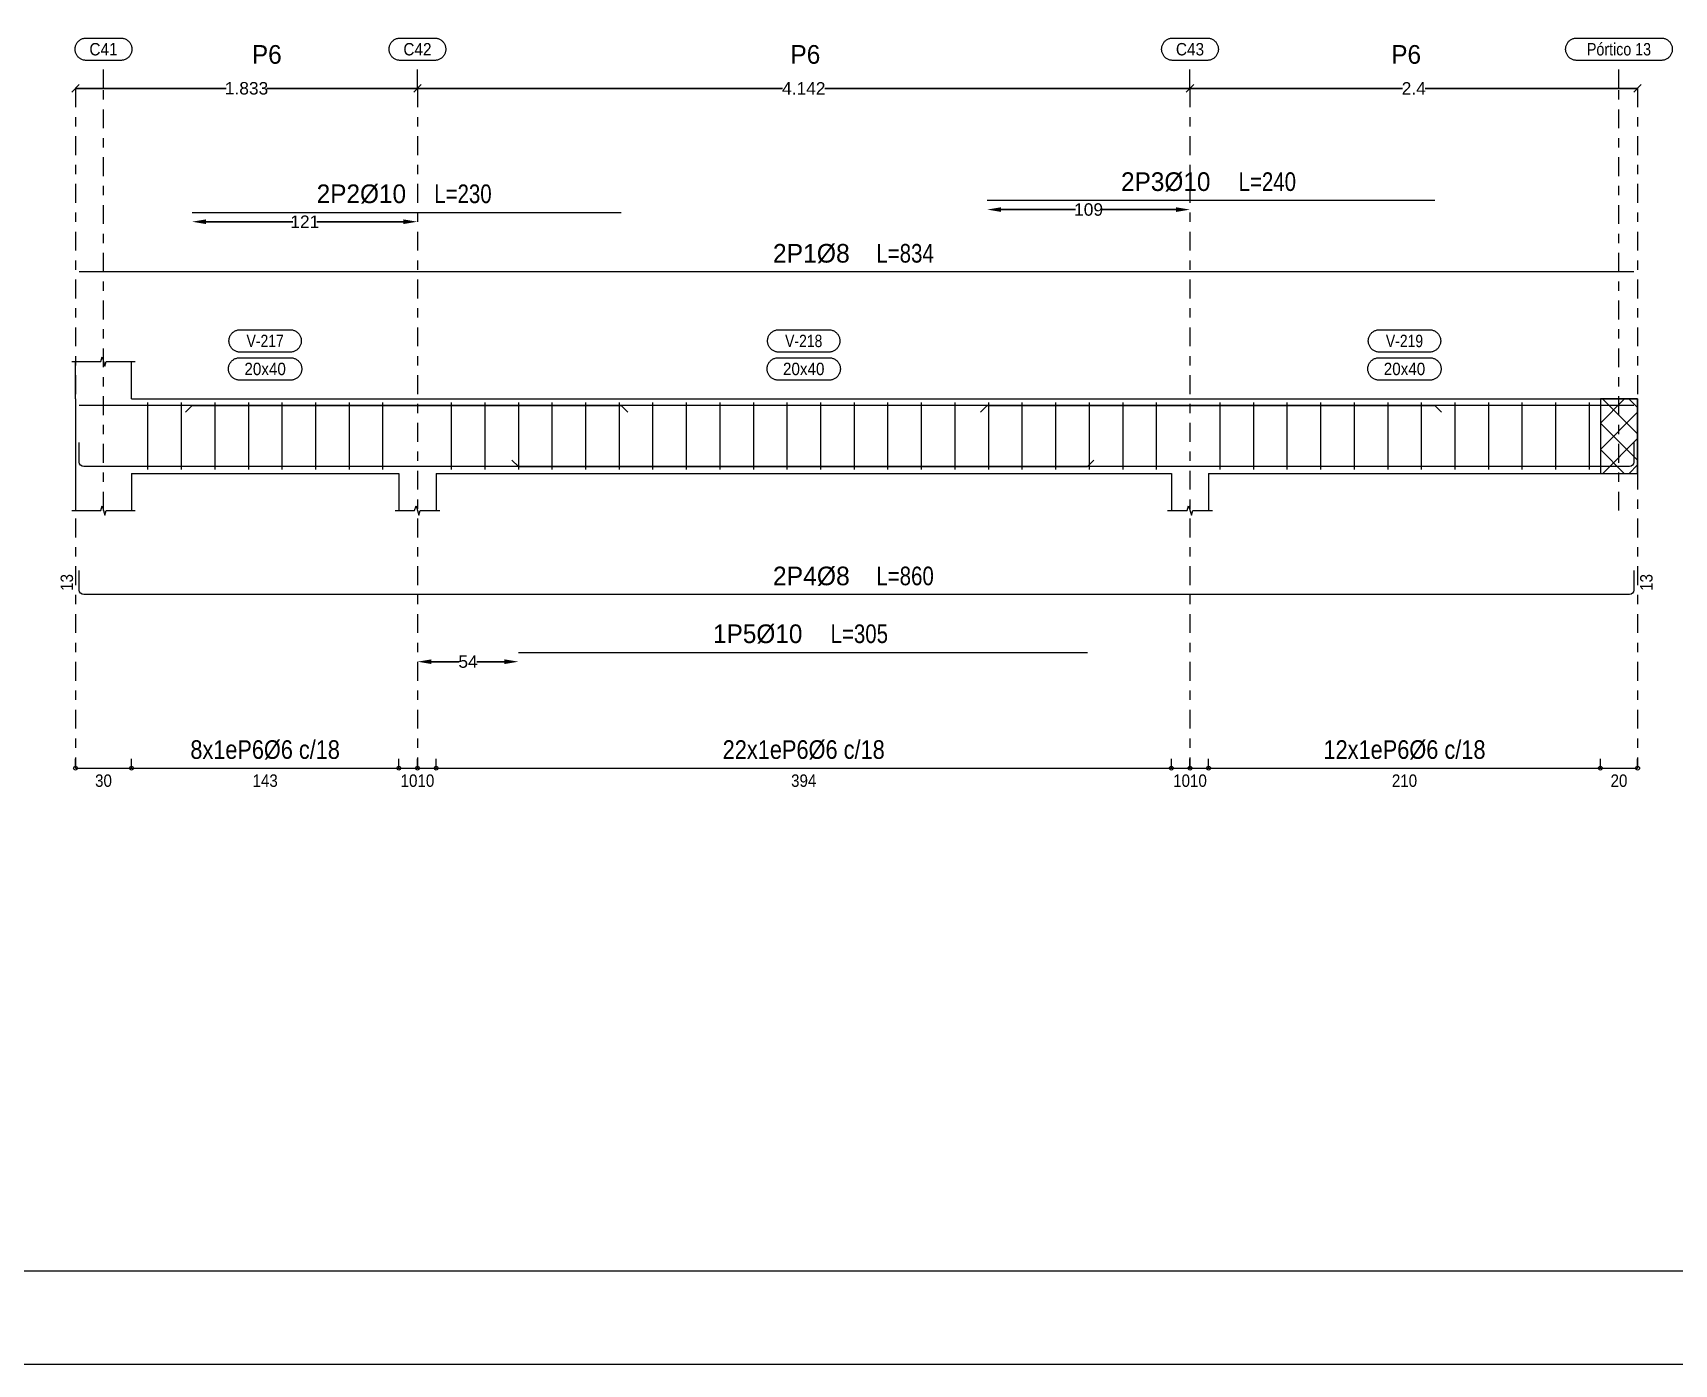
# Model space of a CAD drawing. Header units: millimetres. Extents: x 0 to 190, y -70 to 53.
# Drawn here: x 142.8 to 160.4, y -69.94 to -55.67 of the extents above; entities that cross this region are included whole.
import ezdxf
from ezdxf.enums import TextEntityAlignment as Align

# ---------------------------------------------------------------- set-up
doc = ezdxf.new("R2010")
doc.units = ezdxf.units.MM
doc.linetypes.add('CYPE_RAYAPUNTO', pattern=[0.4125, 0.2025, -0.105, 0, -0.105])
for name, color, linetype, lineweight in [('ALZ_ARM_LONG_ARM_TEXTOS', 3, 'Continuous', 9), ('ALZ_ARM_LONG_TXT_LONG', 3, 'Continuous', 9), ('ALZ_ARM_TRANS_TXT_EST', 3, 'Continuous', 9), ('ALZ_CONT_NUDOS', 122, 'Continuous', 9), ('ALZ_CONT_VIG_HORMIGON', 2, 'Continuous', 9), ('ALZ_COT_COT_ANCLAJES', 3, 'Continuous', 0), ('ALZ_COT_COT_ARM', 3, 'Continuous', 0), ('ALZ_COT_COT_EST', 3, 'Continuous', 0), ('ALZ_COT_COT_LIN_APOYOS', 2, 'CYPE_RAYAPUNTO', 0), ('ALZ_COT_LONGITUD_PROYECTADA', 122, 'Continuous', 0), ('ALZ_COT_TEXTOS_ESTRIBOS', 122, 'Continuous', 0), ('ALZ_REF_COT_LIN_AUX_COTA', 2, 'CYPE_RAYAPUNTO', 9), ('ALZ_REF_REF_NOMBRE', 3, 'Continuous', 9), ('ALZ_REF_REF_REFERENCIA', 3, 'Continuous', 9), ('ALZ_REF_TEXTO_REF_NOMBRE', 3, 'Continuous', 9), ('ALZ_REF_TEXTO_REF_REFERENCIA', 3, 'Continuous', 9), ('ARM_LONGITUDINAL_Ø10', 103, 'Continuous', 9), ('ARM_LONGITUDINAL_Ø8', 32, 'Continuous', 9), ('ARM_TRANSVERSAL_Ø6', 151, 'Continuous', 9), ('RECUAD_LIMITES', 2, 'Continuous', 0), ('RECUAD_MARCO', 1, 'Continuous', 20), ('SEC_REF_TXT_POSICIONES_ARM_ESTRIBOS', 1, 'Continuous', 9)]:
    doc.layers.add(name, color=color, linetype=linetype, lineweight=lineweight)
doc.styles.add('CYPETXT_0.2_romans', font='arial.ttf', dxfattribs={"height": 0.133333})
doc.styles.add('CYPETXT_romans', font='arial.ttf', dxfattribs={"height": 0.2})
doc.dimstyles.new('cype_arrow', dxfattribs={"dimtxt": 0.18, "dimasz": 0.15, "dimexe": 0.05, "dimexo": 0.05, "dimgap": 0, "dimtad": 0, "dimdec": 4, "dimzin": 0, "dimdsep": 46, "dimtxsty": 'CYPETXT_0.2_romans', "dimcen": 0.09, "dimadec": 0, "dimazin": 0, "dimtfac": 1, "dimtdec": 4, "dimtofl": 0, "dimtmove": 2, "dimatfit": 3, "dimfxl": 1, "dimtolj": 1, "dimtzin": 0, "dimarcsym": 0})
doc.dimstyles.new('cype_oblique', dxfattribs={"dimtxt": 0.18, "dimasz": 0.18, "dimexe": 0.05, "dimexo": 0.05, "dimgap": 0, "dimtad": 0, "dimdec": 4, "dimzin": 0, "dimdsep": 46, "dimtxsty": 'CYPETXT_0.2_romans', "dimblk": 'OBLIQUE', "dimtsz": 0.04, "dimcen": 0.09, "dimadec": 0, "dimazin": 0, "dimtfac": 1, "dimtdec": 4, "dimtofl": 0, "dimtmove": 2, "dimatfit": 3, "dimfxl": 1, "dimtolj": 1, "dimtzin": 0, "dimarcsym": 0})

# ---------------------------------------------------------------- blocks, each defined once
blk = doc.blocks.new('*D303')
at = {"layer": 'ALZ_COT_LONGITUD_PROYECTADA', "color": 0, "lineweight": -2, "transparency": 16777216}
for p, q in [((143.214, -56.302), (143.294, -56.222)), ((143.254, -56.262), (144.869, -56.262)), ((146.921, -56.262), (145.306, -56.262)), ((146.881, -56.302), (146.961, -56.222))]:
    blk.add_line(p, q, dxfattribs=at)
at = {"layer": 'Defpoints', "color": 0, "transparency": 16777216}
for p in [(143.254, -56.262), (143.254, -56.262), (146.921, -56.262)]:
    blk.add_point(p, dxfattribs=at)
at = {"layer": 'ALZ_COT_LONGITUD_PROYECTADA', "color": 0, "transparency": 16777216, "insert": (145.088, -56.262), "char_height": 0.1333, "attachment_point": 5, "style": 'CYPETXT_0.2_romans'}
blk.add_mtext('\\A1;1.833', dxfattribs=at)
blk = doc.blocks.new('_OBLIQUE')
at = {"color": 0, "linetype": 'ByBlock', "lineweight": -2}
blk.add_line((-0.5, -0.5), (0.5, 0.5), dxfattribs=at)
blk = doc.blocks.new('*D304')
at = {"layer": 'ALZ_COT_LONGITUD_PROYECTADA', "color": 0, "lineweight": -2, "transparency": 16777216}
for p, q in [((146.881, -56.302), (146.961, -56.222)), ((146.921, -56.262), (150.836, -56.262)), ((155.204, -56.262), (151.29, -56.262)), ((155.164, -56.302), (155.244, -56.222))]:
    blk.add_line(p, q, dxfattribs=at)
at = {"layer": 'Defpoints', "color": 0, "transparency": 16777216}
for p in [(146.921, -56.262), (146.921, -56.262), (155.204, -56.262)]:
    blk.add_point(p, dxfattribs=at)
at = {"layer": 'ALZ_COT_LONGITUD_PROYECTADA', "color": 0, "transparency": 16777216, "insert": (151.063, -56.262), "char_height": 0.1333, "attachment_point": 5, "style": 'CYPETXT_0.2_romans'}
blk.add_mtext('\\A1;4.142', dxfattribs=at)
blk = doc.blocks.new('*D305')
at = {"layer": 'ALZ_COT_LONGITUD_PROYECTADA', "color": 0, "lineweight": -2, "transparency": 16777216}
for p, q in [((155.164, -56.302), (155.244, -56.222)), ((155.204, -56.262), (157.482, -56.262)), ((160.004, -56.262), (157.727, -56.262)), ((159.964, -56.302), (160.044, -56.222))]:
    blk.add_line(p, q, dxfattribs=at)
at = {"layer": 'Defpoints', "color": 0, "transparency": 16777216}
for p in [(155.204, -56.262), (155.204, -56.262), (160.004, -56.262)]:
    blk.add_point(p, dxfattribs=at)
at = {"layer": 'ALZ_COT_LONGITUD_PROYECTADA', "color": 0, "transparency": 16777216, "insert": (157.604, -56.262), "char_height": 0.1333, "attachment_point": 5, "style": 'CYPETXT_0.2_romans'}
blk.add_mtext('\\A1;2.4', dxfattribs=at)
blk = doc.blocks.new('*D306')
at = {"layer": 'ALZ_COT_COT_ARM', "color": 0, "lineweight": -2, "transparency": 16777216}
for p, q in [((144.654, -57.692), (145.584, -57.692)), ((146.771, -57.692), (145.841, -57.692))]:
    blk.add_line(p, q, dxfattribs=at)
at = {"layer": 'ALZ_COT_COT_ARM', "color": 0, "transparency": 16777216}
for points in [[(144.654, -57.667), (144.654, -57.717), (144.504, -57.692)], [(146.771, -57.667), (146.771, -57.717), (146.921, -57.692)]]:
    blk.add_solid(points, dxfattribs=at)
at = {"layer": 'Defpoints', "color": 0, "transparency": 16777216}
for p in [(144.504, -57.692), (146.921, -57.692), (146.921, -57.692)]:
    blk.add_point(p, dxfattribs=at)
at = {"layer": 'ALZ_COT_COT_ARM', "color": 0, "transparency": 16777216, "insert": (145.713, -57.692), "char_height": 0.1333, "attachment_point": 5, "style": 'CYPETXT_0.2_romans'}
blk.add_mtext('\\A1;121', dxfattribs=at)
blk = doc.blocks.new('*D307')
at = {"layer": 'ALZ_COT_COT_ARM', "color": 0, "lineweight": -2, "transparency": 16777216}
for p, q in [((153.179, -57.562), (153.976, -57.562)), ((155.054, -57.562), (154.258, -57.562))]:
    blk.add_line(p, q, dxfattribs=at)
at = {"layer": 'ALZ_COT_COT_ARM', "color": 0, "transparency": 16777216}
for points in [[(153.179, -57.537), (153.179, -57.587), (153.029, -57.562)], [(155.054, -57.537), (155.054, -57.587), (155.204, -57.562)]]:
    blk.add_solid(points, dxfattribs=at)
at = {"layer": 'Defpoints', "color": 0, "transparency": 16777216}
for p in [(153.029, -57.562), (155.204, -57.562), (155.204, -57.562)]:
    blk.add_point(p, dxfattribs=at)
at = {"layer": 'ALZ_COT_COT_ARM', "color": 0, "transparency": 16777216, "insert": (154.117, -57.562), "char_height": 0.1333, "attachment_point": 5, "style": 'CYPETXT_0.2_romans'}
blk.add_mtext('\\A1;109', dxfattribs=at)
blk = doc.blocks.new('*D308')
at = {"layer": 'ALZ_COT_COT_ARM', "color": 0, "lineweight": -2, "transparency": 16777216}
for p, q in [((147.071, -62.41), (147.367, -62.41)), ((147.854, -62.41), (147.558, -62.41))]:
    blk.add_line(p, q, dxfattribs=at)
at = {"layer": 'ALZ_COT_COT_ARM', "color": 0, "transparency": 16777216}
for points in [[(147.071, -62.385), (147.071, -62.435), (146.921, -62.41)], [(147.854, -62.385), (147.854, -62.435), (148.004, -62.41)]]:
    blk.add_solid(points, dxfattribs=at)
at = {"layer": 'Defpoints', "color": 0, "transparency": 16777216}
for p in [(146.921, -62.41), (148.004, -62.41), (148.004, -62.41)]:
    blk.add_point(p, dxfattribs=at)
at = {"layer": 'ALZ_COT_COT_ARM', "color": 0, "transparency": 16777216, "insert": (147.463, -62.41), "char_height": 0.1333, "attachment_point": 5, "style": 'CYPETXT_0.2_romans'}
blk.add_mtext('\\A1;54', dxfattribs=at)

msp = doc.modelspace()

# ---------------------------------------------------------------- linework, layer by layer
at = {"layer": 'ALZ_CONT_NUDOS'}
for p, q in [((143.2543, -59.59045), (143.2543, -59.19045)), ((143.8543, -59.59045), (143.8543, -59.19045)), ((160.00444, -59.59045), (160.00444, -60.39045)), ((143.2543, -60.39045), (143.2543, -60.79045)), ((143.8543, -60.39045), (143.8543, -60.79045)), ((146.72077, -60.39045), (146.72077, -60.79045)), ((147.12077, -60.39045), (147.12077, -60.79045)), ((155.00444, -60.39045), (155.00444, -60.79045)), ((155.40444, -60.39045), (155.40444, -60.79045))]:
    msp.add_line(p, q, dxfattribs=at)
at = {"layer": 'ALZ_CONT_NUDOS', "lineweight": 0}
for p, q in [((159.60444, -59.85075), (159.86475, -59.59045)), ((160.00444, -59.96791), (159.62698, -59.59045)), ((160.00444, -59.68507), (159.90982, -59.59045)), ((159.60444, -60.13359), (160.00444, -59.73359)), ((160.00444, -60.25075), (159.60444, -59.85075)), ((159.8613, -60.39045), (159.60444, -60.13359)), ((159.63043, -60.39045), (160.00444, -60.01644)), ((159.91327, -60.39045), (160.00444, -60.29928))]:
    msp.add_line(p, q, dxfattribs=at)
at = {"layer": 'ALZ_CONT_NUDOS'}
for points in [[(143.2143, -59.19045), (143.5243, -59.19045), (143.5393, -59.14045), (143.5693, -59.24045), (143.5843, -59.19045), (143.8943, -59.19045)], [(143.2543, -59.59045), (143.2543, -60.39045)], [(146.72077, -59.59045), (147.12077, -59.59045)], [(155.00444, -59.59045), (155.40444, -59.59045)], [(159.60444, -59.59045), (160.00444, -59.59045)], [(159.60444, -60.39045), (160.00444, -60.39045)], [(143.2143, -60.79045), (143.5243, -60.79045), (143.5393, -60.74045), (143.5693, -60.84045), (143.5843, -60.79045), (143.8943, -60.79045)], [(146.68077, -60.79045), (146.89077, -60.79045), (146.90577, -60.74045), (146.93577, -60.84045), (146.95077, -60.79045), (147.16077, -60.79045)], [(154.96444, -60.79045), (155.17444, -60.79045), (155.18944, -60.74045), (155.21944, -60.84045), (155.23444, -60.79045), (155.44444, -60.79045)]]:
    msp.add_lwpolyline(points, dxfattribs=at)
at = {"layer": 'ALZ_CONT_NUDOS', "lineweight": 0}
msp.add_lwpolyline([(159.60444, -59.59045), (159.60444, -60.39045), (160.00444, -60.39045), (160.00444, -59.59045), (159.60444, -59.59045)], close=True, dxfattribs=at)
at = {"layer": 'ALZ_CONT_VIG_HORMIGON'}
for p, q in [((143.8543, -59.59045), (146.72077, -59.59045)), ((147.12077, -59.59045), (155.00444, -59.59045)), ((155.40444, -59.59045), (159.60444, -59.59045)), ((143.8543, -60.39045), (146.72077, -60.39045)), ((147.12077, -60.39045), (155.00444, -60.39045)), ((155.40444, -60.39045), (159.60444, -60.39045))]:
    msp.add_line(p, q, dxfattribs=at)
at = {"layer": 'ALZ_COT_COT_EST'}
for p, q in [((143.2543, -63.55233), (143.2543, -63.45233)), ((143.8543, -63.55233), (143.8543, -63.45233)), ((146.72077, -63.55233), (146.72077, -63.45233)), ((146.92077, -63.55233), (146.92077, -63.45233)), ((147.12077, -63.55233), (147.12077, -63.45233)), ((155.00444, -63.55233), (155.00444, -63.45233)), ((155.20444, -63.55233), (155.20444, -63.45233)), ((155.40444, -63.55233), (155.40444, -63.45233)), ((159.60444, -63.55233), (159.60444, -63.45233))]:
    msp.add_line(p, q, dxfattribs=at)
for points in [[(143.2543, -63.55233), (143.8543, -63.55233), (143.8543, -63.45233)], [(143.8543, -63.55233), (146.72077, -63.55233), (146.72077, -63.45233)], [(146.72077, -63.55233), (146.92077, -63.55233), (146.92077, -63.45233)], [(146.92077, -63.55233), (147.12077, -63.55233), (147.12077, -63.45233)], [(147.12077, -63.55233), (155.00444, -63.55233), (155.00444, -63.45233)], [(155.00444, -63.55233), (155.20444, -63.55233), (155.20444, -63.45233)], [(155.20444, -63.55233), (155.40444, -63.55233), (155.40444, -63.45233)], [(155.40444, -63.55233), (159.60444, -63.55233), (159.60444, -63.45233)], [(159.60444, -63.55233), (160.00444, -63.55233), (160.00444, -63.45233)]]:
    msp.add_lwpolyline(points, dxfattribs=at)
for centre in [(143.2543, -63.55233), (143.8543, -63.55233), (143.8543, -63.55233), (146.72077, -63.55233), (146.72077, -63.55233), (146.92077, -63.55233), (146.92077, -63.55233), (147.12077, -63.55233), (147.12077, -63.55233), (155.00444, -63.55233), (155.00444, -63.55233), (155.20444, -63.55233), (155.20444, -63.55233), (155.40444, -63.55233), (155.40444, -63.55233), (159.60444, -63.55233), (159.60444, -63.55233), (160.00444, -63.55233)]:
    msp.add_circle(centre, 0.02, dxfattribs=at)
at = {"layer": 'ALZ_COT_COT_LIN_APOYOS'}
for p, q in [((143.2543, -56.26224), (143.2543, -63.55233)), ((146.92077, -56.26224), (146.92077, -63.55233)), ((155.20444, -56.26224), (155.20444, -63.55233)), ((160.00444, -56.26224), (160.00444, -63.55233))]:
    msp.add_line(p, q, dxfattribs=at)
at = {"layer": 'ALZ_REF_COT_LIN_AUX_COTA'}
for p, q in [((143.5543, -56.26224), (143.5543, -55.96224)), ((146.92077, -56.26224), (146.92077, -55.96224)), ((155.20444, -56.26224), (155.20444, -55.96224)), ((159.80444, -56.26224), (159.80444, -55.96224)), ((143.5543, -60.79045), (143.5543, -56.26224)), ((159.80444, -60.79045), (159.80444, -56.26224))]:
    msp.add_line(p, q, dxfattribs=at)
at = {"layer": 'ALZ_REF_REF_NOMBRE'}
for points in [[(145.55553, -58.85045), (145.56355, -58.85072), (145.57153, -58.85152), (145.57944, -58.85285), (145.58724, -58.85471), (145.5949, -58.85709), (145.60238, -58.85997), (145.60966, -58.86335), (145.61669, -58.8672), (145.62345, -58.87152), (145.6299, -58.87627), (145.63603, -58.88145), (145.64179, -58.88703), (145.64717, -58.89297), (145.65214, -58.89927), (145.65668, -58.90588), (145.66077, -58.91278), (145.66438, -58.91994), (145.66752, -58.92732), (145.67015, -58.9349), (145.67227, -58.94263), (145.67386, -58.95049), (145.67493, -58.95844), (145.67547, -58.96644), (145.67547, -58.97446), (145.67493, -58.98246), (145.67386, -58.99041), (145.67227, -58.99827), (145.67015, -59.006), (145.66752, -59.01358), (145.66438, -59.02096), (145.66077, -59.02812), (145.65668, -59.03502), (145.65214, -59.04163), (145.64717, -59.04792), (145.64179, -59.05387), (145.63603, -59.05945), (145.6299, -59.06462), (145.62345, -59.06938), (145.61669, -59.0737), (145.60966, -59.07755), (145.60238, -59.08093), (145.5949, -59.08381), (145.58724, -59.08618), (145.57944, -59.08804), (145.57153, -59.08938), (145.56355, -59.09018), (145.55553, -59.09045), (145.01953, -59.09045), (145.01152, -59.09018), (145.00354, -59.08938), (144.99563, -59.08804), (144.98783, -59.08618), (144.98017, -59.08381), (144.97269, -59.08093), (144.96541, -59.07755), (144.95838, -59.0737), (144.95162, -59.06938), (144.94516, -59.06462), (144.93904, -59.05945), (144.93328, -59.05387), (144.9279, -59.04792), (144.92293, -59.04163), (144.91839, -59.03502), (144.9143, -59.02812), (144.91068, -59.02096), (144.90755, -59.01358), (144.90492, -59.006), (144.9028, -58.99827), (144.90121, -58.99041), (144.90014, -58.98246), (144.8996, -58.97446), (144.8996, -58.96644), (144.90014, -58.95844), (144.90121, -58.95049), (144.9028, -58.94263), (144.90492, -58.9349), (144.90755, -58.92732), (144.91068, -58.91994), (144.9143, -58.91278), (144.91839, -58.90588), (144.92293, -58.89927), (144.9279, -58.89297), (144.93328, -58.88703), (144.93904, -58.88145), (144.94516, -58.87627), (144.95162, -58.87152), (144.95838, -58.8672), (144.96541, -58.86335), (144.97269, -58.85997), (144.98017, -58.85709), (144.98783, -58.85471), (144.99563, -58.85285), (145.00354, -58.85152), (145.01152, -58.85072), (145.01953, -58.85045), (145.55553, -58.85045)], [(151.3306, -58.85045), (151.33862, -58.85072), (151.3466, -58.85152), (151.35451, -58.85285), (151.36231, -58.85471), (151.36997, -58.85709), (151.37745, -58.85997), (151.38472, -58.86335), (151.39176, -58.8672), (151.39852, -58.87152), (151.40497, -58.87627), (151.4111, -58.88145), (151.41686, -58.88703), (151.42224, -58.89297), (151.42721, -58.89927), (151.43175, -58.90588), (151.43584, -58.91278), (151.43945, -58.91994), (151.44259, -58.92732), (151.44522, -58.9349), (151.44733, -58.94263), (151.44893, -58.95049), (151.45, -58.95844), (151.45054, -58.96644), (151.45054, -58.97446), (151.45, -58.98246), (151.44893, -58.99041), (151.44733, -58.99827), (151.44522, -59.006), (151.44259, -59.01358), (151.43945, -59.02096), (151.43584, -59.02812), (151.43175, -59.03502), (151.42721, -59.04163), (151.42224, -59.04792), (151.41686, -59.05387), (151.4111, -59.05945), (151.40497, -59.06462), (151.39852, -59.06938), (151.39176, -59.0737), (151.38472, -59.07755), (151.37745, -59.08093), (151.36997, -59.08381), (151.36231, -59.08618), (151.35451, -59.08804), (151.3466, -59.08938), (151.33862, -59.09018), (151.3306, -59.09045), (150.7946, -59.09045), (150.78659, -59.09018), (150.77861, -59.08938), (150.7707, -59.08804), (150.7629, -59.08618), (150.75524, -59.08381), (150.74776, -59.08093), (150.74048, -59.07755), (150.73345, -59.0737), (150.72669, -59.06938), (150.72023, -59.06462), (150.71411, -59.05945), (150.70834, -59.05387), (150.70297, -59.04792), (150.698, -59.04163), (150.69346, -59.03502), (150.68937, -59.02812), (150.68575, -59.02096), (150.68262, -59.01358), (150.67999, -59.006), (150.67787, -58.99827), (150.67628, -58.99041), (150.67521, -58.98246), (150.67467, -58.97446), (150.67467, -58.96644), (150.67521, -58.95844), (150.67628, -58.95049), (150.67787, -58.94263), (150.67999, -58.9349), (150.68262, -58.92732), (150.68575, -58.91994), (150.68937, -58.91278), (150.69346, -58.90588), (150.698, -58.89927), (150.70297, -58.89297), (150.70834, -58.88703), (150.71411, -58.88145), (150.72023, -58.87627), (150.72669, -58.87152), (150.73345, -58.8672), (150.74048, -58.86335), (150.74776, -58.85997), (150.75524, -58.85709), (150.7629, -58.85471), (150.7707, -58.85285), (150.77861, -58.85152), (150.78659, -58.85072), (150.7946, -58.85045), (151.3306, -58.85045)], [(157.77244, -58.85045), (157.78046, -58.85072), (157.78844, -58.85152), (157.79634, -58.85285), (157.80414, -58.85471), (157.8118, -58.85709), (157.81929, -58.85997), (157.82656, -58.86335), (157.8336, -58.8672), (157.84035, -58.87152), (157.84681, -58.87627), (157.85294, -58.88145), (157.8587, -58.88703), (157.86408, -58.89297), (157.86905, -58.89927), (157.87359, -58.90588), (157.87768, -58.91278), (157.88129, -58.91994), (157.88442, -58.92732), (157.88705, -58.9349), (157.88917, -58.94263), (157.89077, -58.95049), (157.89184, -58.95844), (157.89237, -58.96644), (157.89237, -58.97446), (157.89184, -58.98246), (157.89077, -58.99041), (157.88917, -58.99827), (157.88705, -59.006), (157.88442, -59.01358), (157.88129, -59.02096), (157.87768, -59.02812), (157.87359, -59.03502), (157.86905, -59.04163), (157.86408, -59.04792), (157.8587, -59.05387), (157.85294, -59.05945), (157.84681, -59.06462), (157.84035, -59.06938), (157.8336, -59.0737), (157.82656, -59.07755), (157.81929, -59.08093), (157.8118, -59.08381), (157.80414, -59.08618), (157.79634, -59.08804), (157.78844, -59.08938), (157.78046, -59.09018), (157.77244, -59.09045), (157.23644, -59.09045), (157.22843, -59.09018), (157.22045, -59.08938), (157.21254, -59.08804), (157.20474, -59.08618), (157.19708, -59.08381), (157.18959, -59.08093), (157.18232, -59.07755), (157.17529, -59.0737), (157.16853, -59.06938), (157.16207, -59.06462), (157.15595, -59.05945), (157.15018, -59.05387), (157.1448, -59.04792), (157.13983, -59.04163), (157.13529, -59.03502), (157.13121, -59.02812), (157.12759, -59.02096), (157.12446, -59.01358), (157.12183, -59.006), (157.11971, -58.99827), (157.11811, -58.99041), (157.11704, -58.98246), (157.11651, -58.97446), (157.11651, -58.96644), (157.11704, -58.95844), (157.11811, -58.95049), (157.11971, -58.94263), (157.12183, -58.9349), (157.12446, -58.92732), (157.12759, -58.91994), (157.13121, -58.91278), (157.13529, -58.90588), (157.13983, -58.89927), (157.1448, -58.89297), (157.15018, -58.88703), (157.15595, -58.88145), (157.16207, -58.87627), (157.16853, -58.87152), (157.17529, -58.8672), (157.18232, -58.86335), (157.18959, -58.85997), (157.19708, -58.85709), (157.20474, -58.85471), (157.21254, -58.85285), (157.22045, -58.85152), (157.22843, -58.85072), (157.23644, -58.85045), (157.77244, -58.85045)], [(145.56053, -59.15045), (145.56855, -59.15072), (145.57653, -59.15152), (145.58444, -59.15285), (145.59224, -59.15471), (145.5999, -59.15709), (145.60738, -59.15997), (145.61466, -59.16335), (145.62169, -59.1672), (145.62845, -59.17152), (145.6349, -59.17627), (145.64103, -59.18145), (145.64679, -59.18703), (145.65217, -59.19297), (145.65714, -59.19927), (145.66168, -59.20588), (145.66577, -59.21278), (145.66938, -59.21994), (145.67252, -59.22732), (145.67515, -59.2349), (145.67727, -59.24263), (145.67886, -59.25049), (145.67993, -59.25844), (145.68047, -59.26644), (145.68047, -59.27446), (145.67993, -59.28246), (145.67886, -59.29041), (145.67727, -59.29827), (145.67515, -59.306), (145.67252, -59.31358), (145.66938, -59.32096), (145.66577, -59.32812), (145.66168, -59.33502), (145.65714, -59.34163), (145.65217, -59.34792), (145.64679, -59.35387), (145.64103, -59.35945), (145.6349, -59.36462), (145.62845, -59.36938), (145.62169, -59.3737), (145.61466, -59.37755), (145.60738, -59.38093), (145.5999, -59.38381), (145.59224, -59.38618), (145.58444, -59.38804), (145.57653, -59.38938), (145.56855, -59.39018), (145.56053, -59.39045), (145.01453, -59.39045), (145.00652, -59.39018), (144.99854, -59.38938), (144.99063, -59.38804), (144.98283, -59.38618), (144.97517, -59.38381), (144.96769, -59.38093), (144.96041, -59.37755), (144.95338, -59.3737), (144.94662, -59.36938), (144.94016, -59.36462), (144.93404, -59.35945), (144.92828, -59.35387), (144.9229, -59.34792), (144.91793, -59.34163), (144.91339, -59.33502), (144.9093, -59.32812), (144.90568, -59.32096), (144.90255, -59.31358), (144.89992, -59.306), (144.8978, -59.29827), (144.89621, -59.29041), (144.89514, -59.28246), (144.8946, -59.27446), (144.8946, -59.26644), (144.89514, -59.25844), (144.89621, -59.25049), (144.8978, -59.24263), (144.89992, -59.2349), (144.90255, -59.22732), (144.90568, -59.21994), (144.9093, -59.21278), (144.91339, -59.20588), (144.91793, -59.19927), (144.9229, -59.19297), (144.92828, -59.18703), (144.93404, -59.18145), (144.94016, -59.17627), (144.94662, -59.17152), (144.95338, -59.1672), (144.96041, -59.16335), (144.96769, -59.15997), (144.97517, -59.15709), (144.98283, -59.15471), (144.99063, -59.15285), (144.99854, -59.15152), (145.00652, -59.15072), (145.01453, -59.15045), (145.56053, -59.15045)], [(151.3356, -59.15045), (151.34362, -59.15072), (151.3516, -59.15152), (151.35951, -59.15285), (151.36731, -59.15471), (151.37497, -59.15709), (151.38245, -59.15997), (151.38972, -59.16335), (151.39676, -59.1672), (151.40352, -59.17152), (151.40997, -59.17627), (151.4161, -59.18145), (151.42186, -59.18703), (151.42724, -59.19297), (151.43221, -59.19927), (151.43675, -59.20588), (151.44084, -59.21278), (151.44445, -59.21994), (151.44759, -59.22732), (151.45022, -59.2349), (151.45233, -59.24263), (151.45393, -59.25049), (151.455, -59.25844), (151.45554, -59.26644), (151.45554, -59.27446), (151.455, -59.28246), (151.45393, -59.29041), (151.45233, -59.29827), (151.45022, -59.306), (151.44759, -59.31358), (151.44445, -59.32096), (151.44084, -59.32812), (151.43675, -59.33502), (151.43221, -59.34163), (151.42724, -59.34792), (151.42186, -59.35387), (151.4161, -59.35945), (151.40997, -59.36462), (151.40352, -59.36938), (151.39676, -59.3737), (151.38972, -59.37755), (151.38245, -59.38093), (151.37497, -59.38381), (151.36731, -59.38618), (151.35951, -59.38804), (151.3516, -59.38938), (151.34362, -59.39018), (151.3356, -59.39045), (150.7896, -59.39045), (150.78159, -59.39018), (150.77361, -59.38938), (150.7657, -59.38804), (150.7579, -59.38618), (150.75024, -59.38381), (150.74276, -59.38093), (150.73548, -59.37755), (150.72845, -59.3737), (150.72169, -59.36938), (150.71523, -59.36462), (150.70911, -59.35945), (150.70334, -59.35387), (150.69797, -59.34792), (150.693, -59.34163), (150.68846, -59.33502), (150.68437, -59.32812), (150.68075, -59.32096), (150.67762, -59.31358), (150.67499, -59.306), (150.67287, -59.29827), (150.67128, -59.29041), (150.67021, -59.28246), (150.66967, -59.27446), (150.66967, -59.26644), (150.67021, -59.25844), (150.67128, -59.25049), (150.67287, -59.24263), (150.67499, -59.2349), (150.67762, -59.22732), (150.68075, -59.21994), (150.68437, -59.21278), (150.68846, -59.20588), (150.693, -59.19927), (150.69797, -59.19297), (150.70334, -59.18703), (150.70911, -59.18145), (150.71523, -59.17627), (150.72169, -59.17152), (150.72845, -59.1672), (150.73548, -59.16335), (150.74276, -59.15997), (150.75024, -59.15709), (150.7579, -59.15471), (150.7657, -59.15285), (150.77361, -59.15152), (150.78159, -59.15072), (150.7896, -59.15045), (151.3356, -59.15045)], [(157.77744, -59.15045), (157.78546, -59.15072), (157.79344, -59.15152), (157.80134, -59.15285), (157.80914, -59.15471), (157.8168, -59.15709), (157.82429, -59.15997), (157.83156, -59.16335), (157.8386, -59.1672), (157.84535, -59.17152), (157.85181, -59.17627), (157.85794, -59.18145), (157.8637, -59.18703), (157.86908, -59.19297), (157.87405, -59.19927), (157.87859, -59.20588), (157.88268, -59.21278), (157.88629, -59.21994), (157.88942, -59.22732), (157.89205, -59.2349), (157.89417, -59.24263), (157.89577, -59.25049), (157.89684, -59.25844), (157.89737, -59.26644), (157.89737, -59.27446), (157.89684, -59.28246), (157.89577, -59.29041), (157.89417, -59.29827), (157.89205, -59.306), (157.88942, -59.31358), (157.88629, -59.32096), (157.88268, -59.32812), (157.87859, -59.33502), (157.87405, -59.34163), (157.86908, -59.34792), (157.8637, -59.35387), (157.85794, -59.35945), (157.85181, -59.36462), (157.84535, -59.36938), (157.8386, -59.3737), (157.83156, -59.37755), (157.82429, -59.38093), (157.8168, -59.38381), (157.80914, -59.38618), (157.80134, -59.38804), (157.79344, -59.38938), (157.78546, -59.39018), (157.77744, -59.39045), (157.23144, -59.39045), (157.22343, -59.39018), (157.21545, -59.38938), (157.20754, -59.38804), (157.19974, -59.38618), (157.19208, -59.38381), (157.18459, -59.38093), (157.17732, -59.37755), (157.17029, -59.3737), (157.16353, -59.36938), (157.15707, -59.36462), (157.15095, -59.35945), (157.14518, -59.35387), (157.1398, -59.34792), (157.13483, -59.34163), (157.13029, -59.33502), (157.12621, -59.32812), (157.12259, -59.32096), (157.11946, -59.31358), (157.11683, -59.306), (157.11471, -59.29827), (157.11311, -59.29041), (157.11204, -59.28246), (157.11151, -59.27446), (157.11151, -59.26644), (157.11204, -59.25844), (157.11311, -59.25049), (157.11471, -59.24263), (157.11683, -59.2349), (157.11946, -59.22732), (157.12259, -59.21994), (157.12621, -59.21278), (157.13029, -59.20588), (157.13483, -59.19927), (157.1398, -59.19297), (157.14518, -59.18703), (157.15095, -59.18145), (157.15707, -59.17627), (157.16353, -59.17152), (157.17029, -59.1672), (157.17732, -59.16335), (157.18459, -59.15997), (157.19208, -59.15709), (157.19974, -59.15471), (157.20754, -59.15285), (157.21545, -59.15152), (157.22343, -59.15072), (157.23144, -59.15045), (157.77744, -59.15045)]]:
    msp.add_lwpolyline(points, close=True, dxfattribs=at)
at = {"layer": 'ALZ_REF_REF_REFERENCIA'}
for points in [[(143.7383, -55.72224), (143.74632, -55.7225), (143.7543, -55.72331), (143.7622, -55.72464), (143.77001, -55.7265), (143.77767, -55.72888), (143.78515, -55.73176), (143.79242, -55.73513), (143.79946, -55.73899), (143.80622, -55.7433), (143.81267, -55.74806), (143.8188, -55.75324), (143.82456, -55.75881), (143.82994, -55.76476), (143.83491, -55.77105), (143.83945, -55.77767), (143.84354, -55.78457), (143.84715, -55.79172), (143.85028, -55.79911), (143.85291, -55.80668), (143.85503, -55.81442), (143.85663, -55.82228), (143.8577, -55.83022), (143.85824, -55.83823), (143.85824, -55.84625), (143.8577, -55.85425), (143.85663, -55.86219), (143.85503, -55.87005), (143.85291, -55.87779), (143.85028, -55.88536), (143.84715, -55.89275), (143.84354, -55.89991), (143.83945, -55.90681), (143.83491, -55.91342), (143.82994, -55.91971), (143.82456, -55.92566), (143.8188, -55.93123), (143.81267, -55.93641), (143.80622, -55.94117), (143.79946, -55.94548), (143.79242, -55.94934), (143.78515, -55.95271), (143.77767, -55.9556), (143.77001, -55.95797), (143.7622, -55.95983), (143.7543, -55.96116), (143.74632, -55.96197), (143.7383, -55.96224), (143.3703, -55.96224), (143.36229, -55.96197), (143.35431, -55.96116), (143.3464, -55.95983), (143.3386, -55.95797), (143.33094, -55.9556), (143.32346, -55.95271), (143.31618, -55.94934), (143.30915, -55.94548), (143.30239, -55.94117), (143.29593, -55.93641), (143.28981, -55.93123), (143.28404, -55.92566), (143.27866, -55.91971), (143.27369, -55.91342), (143.26916, -55.90681), (143.26507, -55.89991), (143.26145, -55.89275), (143.25832, -55.88536), (143.25569, -55.87779), (143.25357, -55.87005), (143.25197, -55.86219), (143.2509, -55.85425), (143.25037, -55.84625), (143.25037, -55.83823), (143.2509, -55.83022), (143.25197, -55.82228), (143.25357, -55.81442), (143.25569, -55.80668), (143.25832, -55.79911), (143.26145, -55.79172), (143.26507, -55.78457), (143.26916, -55.77767), (143.27369, -55.77105), (143.27866, -55.76476), (143.28404, -55.75881), (143.28981, -55.75324), (143.29593, -55.74806), (143.30239, -55.7433), (143.30915, -55.73899), (143.31618, -55.73513), (143.32346, -55.73176), (143.33094, -55.72888), (143.3386, -55.7265), (143.3464, -55.72464), (143.35431, -55.72331), (143.36229, -55.7225), (143.3703, -55.72224), (143.7383, -55.72224)], [(147.10477, -55.72224), (147.11278, -55.7225), (147.12076, -55.72331), (147.12867, -55.72464), (147.13647, -55.7265), (147.14413, -55.72888), (147.15161, -55.73176), (147.15889, -55.73513), (147.16592, -55.73899), (147.17268, -55.7433), (147.17914, -55.74806), (147.18526, -55.75324), (147.19102, -55.75881), (147.1964, -55.76476), (147.20137, -55.77105), (147.20591, -55.77767), (147.21, -55.78457), (147.21362, -55.79172), (147.21675, -55.79911), (147.21938, -55.80668), (147.2215, -55.81442), (147.22309, -55.82228), (147.22416, -55.83022), (147.2247, -55.83823), (147.2247, -55.84625), (147.22416, -55.85425), (147.22309, -55.86219), (147.2215, -55.87005), (147.21938, -55.87779), (147.21675, -55.88536), (147.21362, -55.89275), (147.21, -55.89991), (147.20591, -55.90681), (147.20137, -55.91342), (147.1964, -55.91971), (147.19102, -55.92566), (147.18526, -55.93123), (147.17914, -55.93641), (147.17268, -55.94117), (147.16592, -55.94548), (147.15889, -55.94934), (147.15161, -55.95271), (147.14413, -55.9556), (147.13647, -55.95797), (147.12867, -55.95983), (147.12076, -55.96116), (147.11278, -55.96197), (147.10477, -55.96224), (146.73677, -55.96224), (146.72875, -55.96197), (146.72077, -55.96116), (146.71286, -55.95983), (146.70506, -55.95797), (146.6974, -55.9556), (146.68992, -55.95271), (146.68264, -55.94934), (146.67561, -55.94548), (146.66885, -55.94117), (146.6624, -55.93641), (146.65627, -55.93123), (146.65051, -55.92566), (146.64513, -55.91971), (146.64016, -55.91342), (146.63562, -55.90681), (146.63153, -55.89991), (146.62791, -55.89275), (146.62478, -55.88536), (146.62215, -55.87779), (146.62003, -55.87005), (146.61844, -55.86219), (146.61737, -55.85425), (146.61683, -55.84625), (146.61683, -55.83823), (146.61737, -55.83022), (146.61844, -55.82228), (146.62003, -55.81442), (146.62215, -55.80668), (146.62478, -55.79911), (146.62791, -55.79172), (146.63153, -55.78457), (146.63562, -55.77767), (146.64016, -55.77105), (146.64513, -55.76476), (146.65051, -55.75881), (146.65627, -55.75324), (146.6624, -55.74806), (146.66885, -55.7433), (146.67561, -55.73899), (146.68264, -55.73513), (146.68992, -55.73176), (146.6974, -55.72888), (146.70506, -55.7265), (146.71286, -55.72464), (146.72077, -55.72331), (146.72875, -55.7225), (146.73677, -55.72224), (147.10477, -55.72224)], [(155.38844, -55.72224), (155.39646, -55.7225), (155.40444, -55.72331), (155.41234, -55.72464), (155.42014, -55.7265), (155.4278, -55.72888), (155.43529, -55.73176), (155.44256, -55.73513), (155.4496, -55.73899), (155.45635, -55.7433), (155.46281, -55.74806), (155.46894, -55.75324), (155.4747, -55.75881), (155.48008, -55.76476), (155.48505, -55.77105), (155.48959, -55.77767), (155.49368, -55.78457), (155.49729, -55.79172), (155.50042, -55.79911), (155.50305, -55.80668), (155.50517, -55.81442), (155.50677, -55.82228), (155.50784, -55.83022), (155.50837, -55.83823), (155.50837, -55.84625), (155.50784, -55.85425), (155.50677, -55.86219), (155.50517, -55.87005), (155.50305, -55.87779), (155.50042, -55.88536), (155.49729, -55.89275), (155.49368, -55.89991), (155.48959, -55.90681), (155.48505, -55.91342), (155.48008, -55.91971), (155.4747, -55.92566), (155.46894, -55.93123), (155.46281, -55.93641), (155.45635, -55.94117), (155.4496, -55.94548), (155.44256, -55.94934), (155.43529, -55.95271), (155.4278, -55.9556), (155.42014, -55.95797), (155.41234, -55.95983), (155.40444, -55.96116), (155.39646, -55.96197), (155.38844, -55.96224), (155.02044, -55.96224), (155.01243, -55.96197), (155.00445, -55.96116), (154.99654, -55.95983), (154.98874, -55.95797), (154.98108, -55.9556), (154.97359, -55.95271), (154.96632, -55.94934), (154.95929, -55.94548), (154.95253, -55.94117), (154.94607, -55.93641), (154.93995, -55.93123), (154.93418, -55.92566), (154.9288, -55.91971), (154.92383, -55.91342), (154.91929, -55.90681), (154.91521, -55.89991), (154.91159, -55.89275), (154.90846, -55.88536), (154.90583, -55.87779), (154.90371, -55.87005), (154.90211, -55.86219), (154.90104, -55.85425), (154.90051, -55.84625), (154.90051, -55.83823), (154.90104, -55.83022), (154.90211, -55.82228), (154.90371, -55.81442), (154.90583, -55.80668), (154.90846, -55.79911), (154.91159, -55.79172), (154.91521, -55.78457), (154.91929, -55.77767), (154.92383, -55.77105), (154.9288, -55.76476), (154.93418, -55.75881), (154.93995, -55.75324), (154.94607, -55.74806), (154.95253, -55.7433), (154.95929, -55.73899), (154.96632, -55.73513), (154.97359, -55.73176), (154.98108, -55.72888), (154.98874, -55.7265), (154.99654, -55.72464), (155.00445, -55.72331), (155.01243, -55.7225), (155.02044, -55.72224), (155.38844, -55.72224)], [(160.25644, -55.72224), (160.26446, -55.7225), (160.27244, -55.72331), (160.28034, -55.72464), (160.28814, -55.7265), (160.2958, -55.72888), (160.30329, -55.73176), (160.31056, -55.73513), (160.3176, -55.73899), (160.32435, -55.7433), (160.33081, -55.74806), (160.33694, -55.75324), (160.3427, -55.75881), (160.34808, -55.76476), (160.35305, -55.77105), (160.35759, -55.77767), (160.36168, -55.78457), (160.36529, -55.79172), (160.36842, -55.79911), (160.37105, -55.80668), (160.37317, -55.81442), (160.37477, -55.82228), (160.37584, -55.83022), (160.37637, -55.83823), (160.37637, -55.84625), (160.37584, -55.85425), (160.37477, -55.86219), (160.37317, -55.87005), (160.37105, -55.87779), (160.36842, -55.88536), (160.36529, -55.89275), (160.36168, -55.89991), (160.35759, -55.90681), (160.35305, -55.91342), (160.34808, -55.91971), (160.3427, -55.92566), (160.33694, -55.93123), (160.33081, -55.93641), (160.32435, -55.94117), (160.3176, -55.94548), (160.31056, -55.94934), (160.30329, -55.95271), (160.2958, -55.9556), (160.28814, -55.95797), (160.28034, -55.95983), (160.27244, -55.96116), (160.26446, -55.96197), (160.25644, -55.96224), (159.35244, -55.96224), (159.34443, -55.96197), (159.33645, -55.96116), (159.32854, -55.95983), (159.32074, -55.95797), (159.31308, -55.9556), (159.30559, -55.95271), (159.29832, -55.94934), (159.29129, -55.94548), (159.28453, -55.94117), (159.27807, -55.93641), (159.27195, -55.93123), (159.26618, -55.92566), (159.2608, -55.91971), (159.25583, -55.91342), (159.25129, -55.90681), (159.24721, -55.89991), (159.24359, -55.89275), (159.24046, -55.88536), (159.23783, -55.87779), (159.23571, -55.87005), (159.23411, -55.86219), (159.23304, -55.85425), (159.23251, -55.84625), (159.23251, -55.83823), (159.23304, -55.83022), (159.23411, -55.82228), (159.23571, -55.81442), (159.23783, -55.80668), (159.24046, -55.79911), (159.24359, -55.79172), (159.24721, -55.78457), (159.25129, -55.77767), (159.25583, -55.77105), (159.2608, -55.76476), (159.26618, -55.75881), (159.27195, -55.75324), (159.27807, -55.74806), (159.28453, -55.7433), (159.29129, -55.73899), (159.29832, -55.73513), (159.30559, -55.73176), (159.31308, -55.72888), (159.32074, -55.7265), (159.32854, -55.72464), (159.33645, -55.72331), (159.34443, -55.7225), (159.35244, -55.72224), (160.25644, -55.72224)]]:
    msp.add_lwpolyline(points, close=True, dxfattribs=at)
at = {"layer": 'ARM_LONGITUDINAL_Ø10'}
for p, q in [((144.50441, -59.66245), (144.4337, -59.73316)), ((149.10441, -59.66245), (149.17512, -59.73316)), ((153.02941, -59.66245), (152.9587, -59.73316)), ((157.82941, -59.66245), (157.90012, -59.73316)), ((148.00441, -60.31845), (147.9337, -60.24774)), ((154.10441, -60.31845), (154.17512, -60.24774))]:
    msp.add_line(p, q, dxfattribs=at)
for points in [[(153.02941, -57.46224), (157.82941, -57.46224)], [(144.50441, -57.59233), (149.10441, -57.59233)], [(144.50441, -59.66245), (149.10441, -59.66245)], [(153.02941, -59.66245), (157.82941, -59.66245)], [(148.00441, -60.31845), (154.10441, -60.31845)], [(148.00441, -62.31045), (154.10441, -62.31045)]]:
    msp.add_lwpolyline(points, dxfattribs=at)
at = {"layer": 'ARM_LONGITUDINAL_Ø8'}
for points in [[(159.96444, -58.23045), (143.2943, -58.23045)], [(159.96444, -59.66245), (143.2943, -59.66245)], [(159.96444, -60.05845), (159.96444, -60.27045), (159.96079, -60.28882), (159.95038, -60.30439), (159.93481, -60.31479), (159.91644, -60.31845), (143.3423, -60.31845), (143.32393, -60.31479), (143.30836, -60.30439), (143.29796, -60.28882), (143.2943, -60.27045), (143.2943, -60.05845)], [(159.96444, -61.43045), (159.96444, -61.64245), (159.96079, -61.66082), (159.95038, -61.67639), (159.93481, -61.68679), (159.91644, -61.69045), (143.3423, -61.69045), (143.32393, -61.68679), (143.30836, -61.67639), (143.29796, -61.66082), (143.2943, -61.64245), (143.2943, -61.43045)]]:
    msp.add_lwpolyline(points, dxfattribs=at)
at = {"layer": 'ARM_TRANSVERSAL_Ø6'}
for p, q in [((144.02753, -59.63045), (144.02753, -60.35045)), ((144.38753, -59.63045), (144.38753, -60.35045)), ((144.74753, -59.63045), (144.74753, -60.35045)), ((145.10753, -59.63045), (145.10753, -60.35045)), ((145.46753, -59.63045), (145.46753, -60.35045)), ((145.82753, -59.63045), (145.82753, -60.35045)), ((146.18753, -59.63045), (146.18753, -60.35045)), ((146.54753, -59.63045), (146.54753, -60.35045)), ((147.2826, -59.63045), (147.2826, -60.35045)), ((147.6426, -59.63045), (147.6426, -60.35045)), ((148.0026, -59.63045), (148.0026, -60.35045)), ((148.3626, -59.63045), (148.3626, -60.35045)), ((148.7226, -59.63045), (148.7226, -60.35045)), ((149.0826, -59.63045), (149.0826, -60.35045)), ((149.4426, -59.63045), (149.4426, -60.35045)), ((149.8026, -59.63045), (149.8026, -60.35045)), ((150.1626, -59.63045), (150.1626, -60.35045)), ((150.5226, -59.63045), (150.5226, -60.35045)), ((150.8826, -59.63045), (150.8826, -60.35045)), ((151.2426, -59.63045), (151.2426, -60.35045)), ((151.6026, -59.63045), (151.6026, -60.35045)), ((151.9626, -59.63045), (151.9626, -60.35045)), ((152.3226, -59.63045), (152.3226, -60.35045)), ((152.6826, -59.63045), (152.6826, -60.35045)), ((153.0426, -59.63045), (153.0426, -60.35045)), ((153.4026, -59.63045), (153.4026, -60.35045)), ((153.7626, -59.63045), (153.7626, -60.35045)), ((154.1226, -59.63045), (154.1226, -60.35045)), ((154.4826, -59.63045), (154.4826, -60.35045)), ((154.8426, -59.63045), (154.8426, -60.35045)), ((155.52444, -59.63045), (155.52444, -60.35045)), ((155.88444, -59.63045), (155.88444, -60.35045)), ((156.24444, -59.63045), (156.24444, -60.35045)), ((156.60444, -59.63045), (156.60444, -60.35045)), ((156.96444, -59.63045), (156.96444, -60.35045)), ((157.32444, -59.63045), (157.32444, -60.35045)), ((157.68444, -59.63045), (157.68444, -60.35045)), ((158.04444, -59.63045), (158.04444, -60.35045)), ((158.40444, -59.63045), (158.40444, -60.35045)), ((158.76444, -59.63045), (158.76444, -60.35045)), ((159.12444, -59.63045), (159.12444, -60.35045)), ((159.48444, -59.63045), (159.48444, -60.35045))]:
    msp.add_line(p, q, dxfattribs=at)
at = {"layer": 'RECUAD_LIMITES'}
msp.add_lwpolyline([(130.81738, -69.94324), (190.21738, -69.94324), (190.21738, -27.94324), (130.81738, -27.94324), (130.81738, -69.94324)], close=True, dxfattribs=at)
at = {"layer": 'RECUAD_MARCO'}
msp.add_lwpolyline([(133.31738, -68.94324), (189.21738, -68.94324), (189.21738, -28.94324), (133.31738, -28.94324), (133.31738, -68.94324)], close=True, dxfattribs=at)

# ---------------------------------------------------------------- texts
at = {"layer": 'ALZ_ARM_LONG_ARM_TEXTOS', "style": 'CYPETXT_romans'}
for s, width, p in [('2P3%%c10', 0.935124, (154.94441, -57.36224)), ('2P2%%c10', 0.935124, (146.31941, -57.49233)), ('2P1%%c8', 0.947337, (151.14437, -58.13045)), ('2P4%%c8', 0.947337, (151.14437, -61.59045)), ('1P5%%c10', 0.935124, (150.56941, -62.21045))]:
    msp.add_text(s, height=0.2, dxfattribs=dict(at, width=width)).set_placement(p, align=Align.CENTER)
at = {"layer": 'ALZ_ARM_LONG_TXT_LONG', "style": 'CYPETXT_romans', "width": 0.785606}
for s, p in [(' L=240', (156.00291, -57.36224)), (' L=230', (147.37791, -57.49233)), (' L=834', (152.11887, -58.13045)), (' L=860', (152.11887, -61.59045)), (' L=305', (151.62791, -62.21045))]:
    msp.add_text(s, height=0.2, dxfattribs=at).set_placement(p, align=Align.CENTER)
at = {"layer": 'ALZ_ARM_TRANS_TXT_EST', "style": 'CYPETXT_romans'}
for s, width, p in [('8x1eP6%%c6 c/18', 0.832264, (145.28753, -63.45233)), ('22x1eP6%%c6 c/18', 0.835132, (151.0626, -63.45233)), ('12x1eP6%%c6 c/18', 0.835132, (157.50444, -63.45233))]:
    msp.add_text(s, height=0.2, dxfattribs=dict(at, width=width)).set_placement(p, align=Align.CENTER)
at = {"layer": 'ALZ_COT_COT_ANCLAJES', "style": 'CYPETXT_romans', "width": 0.872274}
msp.add_text('13', height=0.133333, rotation=90, dxfattribs=at).set_placement((143.22764, -61.56045), align=Align.CENTER)
msp.add_text('13', height=0.133333, rotation=90, dxfattribs=at).set_placement((160.03111, -61.56045), align=Align.TOP_CENTER)
at = {"layer": 'ALZ_COT_TEXTOS_ESTRIBOS', "style": 'CYPETXT_romans', "width": 0.872274}
for s, p in [('30', (143.5543, -63.619)), ('143', (145.28753, -63.619)), ('394', (151.0626, -63.619)), ('210', (157.50444, -63.619)), ('20', (159.80444, -63.619))]:
    msp.add_text(s, height=0.133333, dxfattribs=at).set_placement(p, align=Align.TOP_CENTER)
for p in [(146.92077, -63.619), (155.20444, -63.619)]:
    msp.add_text('10', height=0.133333, dxfattribs=at).set_placement(p, align=Align.TOP_RIGHT)
for p in [(146.92077, -63.619), (155.20444, -63.619)]:
    msp.add_text('10', height=0.133333, dxfattribs=at).set_placement(p, align=Align.TOP_LEFT)
at = {"layer": 'ALZ_REF_TEXTO_REF_NOMBRE', "style": 'CYPETXT_romans'}
for s, width, p in [('V-217', 0.803518, (145.28753, -58.97045)), ('V-218', 0.803518, (151.0626, -58.97045)), ('V-219', 0.803518, (157.50444, -58.97045)), ('20x40', 0.876123, (145.28753, -59.27045)), ('20x40', 0.876123, (151.0626, -59.27045)), ('20x40', 0.876123, (157.50444, -59.27045))]:
    msp.add_text(s, height=0.133333, dxfattribs=dict(at, width=width)).set_placement(p, align=Align.MIDDLE_CENTER)
at = {"layer": 'ALZ_REF_TEXTO_REF_REFERENCIA', "style": 'CYPETXT_romans'}
for s, width, p in [('C41', 0.8832, (143.5543, -55.84224)), ('C42', 0.8832, (146.92077, -55.84224)), ('C43', 0.8832, (155.20444, -55.84224)), ('Pórtico 13', 0.820327, (159.80444, -55.84224))]:
    msp.add_text(s, height=0.133333, dxfattribs=dict(at, width=width)).set_placement(p, align=Align.MIDDLE_CENTER)
at = {"layer": 'SEC_REF_TXT_POSICIONES_ARM_ESTRIBOS', "style": 'CYPETXT_romans', "width": 0.935124}
for p in [(145.30538, -55.89796), (151.08044, -55.89796), (157.52228, -55.89796)]:
    msp.add_text('P6', height=0.2, dxfattribs=at).set_placement(p, align=Align.MIDDLE_CENTER)

# ---------------------------------------------------------------- dimensions: what is measured, and where the dimension line sits
at = {"layer": 'ALZ_COT_COT_ARM'}
for p1, p2, text, picture, middle in [((153.02941, -57.56224), (155.20444, -57.56224), '109', '*D307', (154.11693, -57.56224)), ((144.50441, -57.69233), (146.92077, -57.69233), '121', '*D306', (145.71259, -57.69233)), ((146.92077, -62.41045), (148.00441, -62.41045), '54', '*D308', (147.46259, -62.41045))]:
    dim = msp.add_aligned_dim(p1=p1, p2=p2, distance=0, text=text, dimstyle='cype_arrow', override={"dimexe": 0, "dimexo": 0}, dxfattribs=at)
    dim.commit()
    dim.dimension.update_dxf_attribs({"geometry": picture, "text_midpoint": middle})
at = {"layer": 'ALZ_COT_LONGITUD_PROYECTADA'}
for p1, p2, text, picture, middle in [((146.92077, -56.26224), (143.2543, -56.26224), '1.833', '*D303', (145.08753, -56.26224)), ((155.20444, -56.26224), (146.92077, -56.26224), '4.142', '*D304', (151.0626, -56.26224)), ((160.00444, -56.26224), (155.20444, -56.26224), '2.4', '*D305', (157.60444, -56.26224))]:
    dim = msp.add_aligned_dim(p1=p1, p2=p2, distance=0, text=text, dimstyle='cype_oblique', override={"dimexe": 0, "dimexo": 0}, dxfattribs=at)
    dim.commit()
    dim.dimension.update_dxf_attribs({"geometry": picture, "text_midpoint": middle})

doc.saveas('drawing.dxf')
